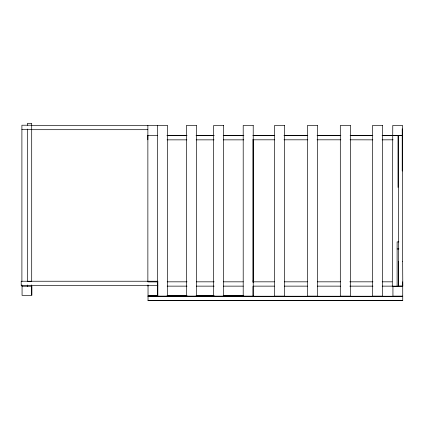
<?xml version="1.0" encoding="UTF-8"?>
<svg xmlns="http://www.w3.org/2000/svg" width="424" height="424" viewBox="0 0 424 424"><rect width="100%" height="100%" fill="white"/><g stroke="black" fill="none" stroke-linecap="round" stroke-linejoin="round"><path stroke-width="0.64" d="M402.567 136.035L402.567 125.446L392.767 125.446L392.285 286.343L397.511 286.359M402.456 170.575L402.604 135.532L402.604 139.856M402.535 135.548L398.337 135.574L398.602 286.152L402.8 286.126L402.662 261.513M31.699 125.218L21.9 125.218L21.9 281.61M31.699 125.493L167.671 125.493L167.671 296.196L157.659 296.196L157.659 125.493M21.9 129.415L31.699 129.415M31.699 129.691L147.865 129.691M167.008 135.505L186.915 135.505M196.095 135.505L214.046 135.505M223.194 135.505L243.827 135.505M252.943 135.505L274.752 135.505M284.011 135.505L307.808 135.505M317.062 135.505L340.859 135.505M350.113 135.505L372.585 135.505M382.501 135.505L402.567 135.505L402.567 140.445M147.865 135.548L157.659 135.548M167.051 135.548L186.899 135.548M196.164 135.548L214.03 135.548M223.294 135.548L243.805 135.548M253.07 135.548L274.243 135.548M284.165 135.548L307.326 135.548M317.247 135.548L340.408 135.548M350.33 135.548L372.829 135.548M382.093 135.548L392.677 135.548M167.051 139.856L186.899 139.856M196.164 139.856L214.03 139.856M223.294 139.856L243.805 139.856M252.943 139.814L274.752 139.814M284.011 139.814L307.808 139.814M317.062 139.814L340.859 139.814M350.113 139.814L372.829 139.856M382.093 139.856L393.08 139.814M398.91 241.903L397.113 241.903L397.113 286.582M397.113 248.946L398.91 248.946M31.699 281.34L27.496 281.34L27.496 129.018M167.183 281.827L187.032 281.827M196.296 281.827L214.157 281.827M223.416 281.827L243.265 281.827M253.192 281.827L274.36 281.827M284.287 281.827L307.442 281.827M317.364 281.827L340.52 281.827M349.784 281.827L372.94 281.827M382.199 281.827L392.126 281.827M157.659 281.918L147.865 281.918L147.865 125.493M157.834 285.437L21.2 285.437L21.2 281.239L157.834 281.239L157.834 295.496L148.034 295.496M167.183 286.136L187.032 286.136M196.296 286.136L214.157 286.136M223.416 286.136L243.265 286.136M253.192 286.136L274.36 286.136M284.287 286.136L307.442 286.136M317.364 286.136L340.52 286.136M349.784 286.136L372.94 286.136M382.199 286.136L402.736 286.136M157.818 295.374L148.575 295.374L148.575 296.572M167.056 295.374L186.862 295.374M196.105 295.374L213.934 295.374M223.172 295.374L243.641 295.374M167.183 295.496L186.984 295.496M196.227 295.496L214.056 295.496M223.294 295.496L243.763 295.496M402.736 296.196L392.937 296.196L392.937 286.136M148.034 296.238L402.747 296.238M148.034 296.371L393.483 296.371M148.034 300.547L402.747 300.547M392.804 135.505L398.03 135.521M398.459 261.534L398.602 286.105M253.07 280.598L253.08 282.395M402.567 140.402L402.662 261.555M402.71 281.827L402.747 300.685L148.034 300.685L148.034 285.437M402.567 139.915L402.567 170.888M402.212 128.859L402.212 170.941M398.014 135.436L398.014 187.45M253.541 295.374L253.541 296.572M253.223 139.936L253.223 280.619M253.091 139.469L253.091 282.151M252.996 286.396L252.996 296.196M147.997 284.907L147.997 286.136M147.838 135.505L147.838 139.814M31.699 281.61L31.699 123.315L27.496 123.315L27.496 125.297M31.699 284.917L31.699 294.929M27.496 285.018L27.496 286.433M22.069 286.242L22.069 295.374L31.869 295.374L31.869 286.242L21.9 286.242L21.9 284.917M196.365 125.493L186.353 125.493L186.353 296.196L196.365 296.196L196.365 125.493M223.655 125.493L213.643 125.493L213.643 296.196L223.655 296.196L223.655 125.493M253.213 125.493L243.201 125.493L243.201 296.196L253.213 296.196L253.213 125.493M284.536 125.493L274.529 125.493L274.529 296.196L284.536 296.196L284.536 125.493M317.428 125.493L307.416 125.493L307.416 296.196L317.428 296.196L317.428 125.493M350.319 125.493L340.308 125.493L340.308 296.196L350.319 296.196L350.319 125.493M382.512 125.493L372.5 125.493L372.5 296.196L382.512 296.196L382.512 125.493"/></g></svg>
